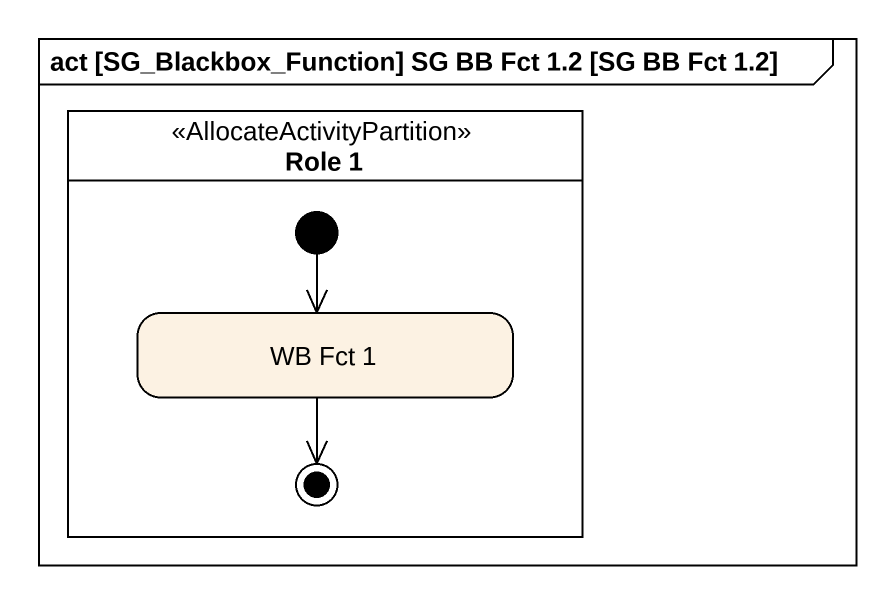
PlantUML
@startuml
mainframe act [SG_Blackbox_Function] SG BB Fct 1.2 [SG BB Fct 1.2]
hide empty description
state "Role 1" as Role_1 <<AllocateActivityPartition>> {
  state "WB Fct 1" as WB_Fct_1
  [*] --> WB_Fct_1
  WB_Fct_1 --> [*]
}
@enduml
